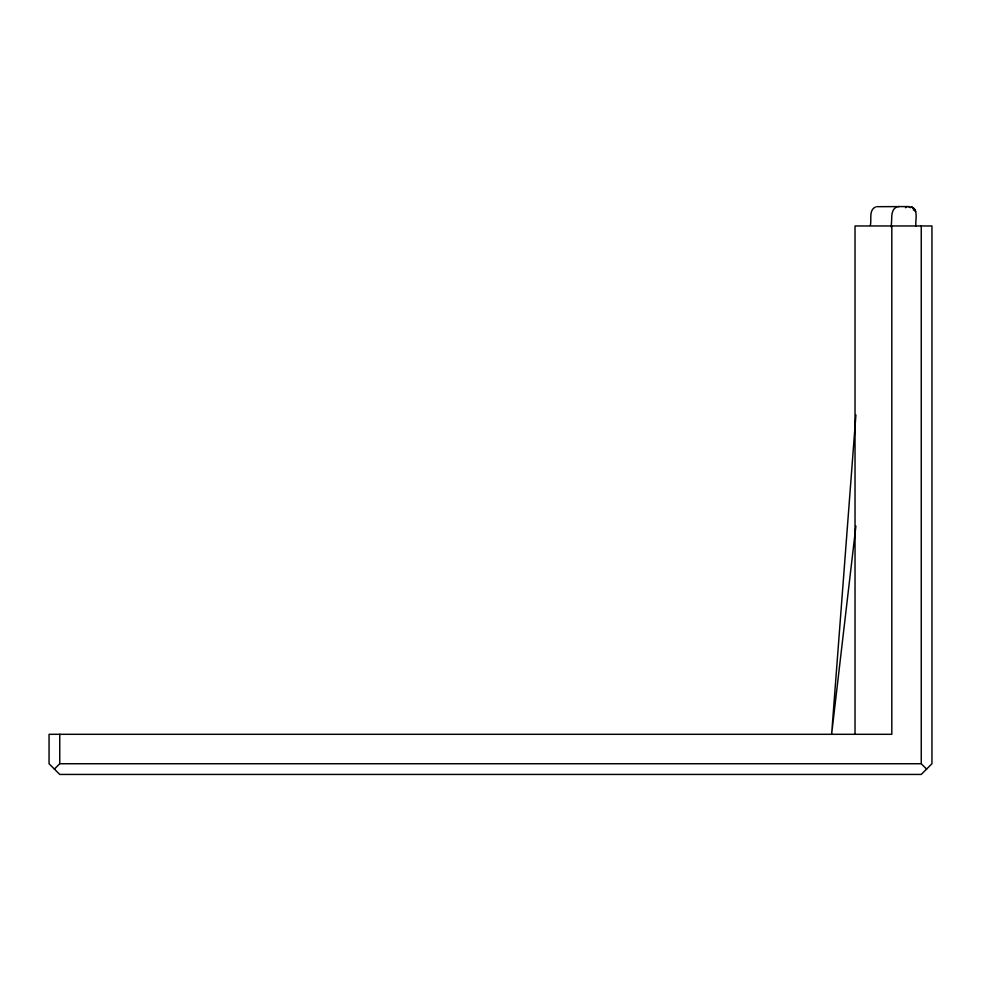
<?xml version="1.0" encoding="UTF-8"?>
<svg xmlns="http://www.w3.org/2000/svg" width="981" height="981" viewBox="0 0 981 981"><rect width="100%" height="100%" fill="white"/><g stroke="black" fill="none" stroke-linecap="round" stroke-linejoin="round"><path stroke-width="1.47" d="M855.91 414.951L831.618 734.303L855.898 526.086M870.319 225.483C871.827 219.781 868.528 210.13 875.506 207.028M890.809 226.672C892.906 220.688 889.411 210.314 896.732 207.003M54.396 769.079L59.755 763.733L921.245 763.733L926.604 769.079M905.488 207.69L906.652 207.077M876.707 206.684L909.203 206.562M897.897 206.672L899.111 206.562M913.299 209.909L914.39 210.02L913.667 208.683L914.464 209.161L915.665 211.528L913.936 208.524L911.766 207.077M913.936 208.524L910.944 206.795C919.001 209.394 915.065 220.136 915.898 225.961M910.27 207.665L909.203 206.795L909.203 207.469M921.245 225.961L921.245 763.733M891.815 225.961L891.815 734.303L49.05 734.303L49.05 763.733L59.755 774.438L921.245 774.438L931.95 763.733L931.95 225.961L855.027 225.961L855.027 734.303M59.755 734.303L59.755 763.733"/></g></svg>
